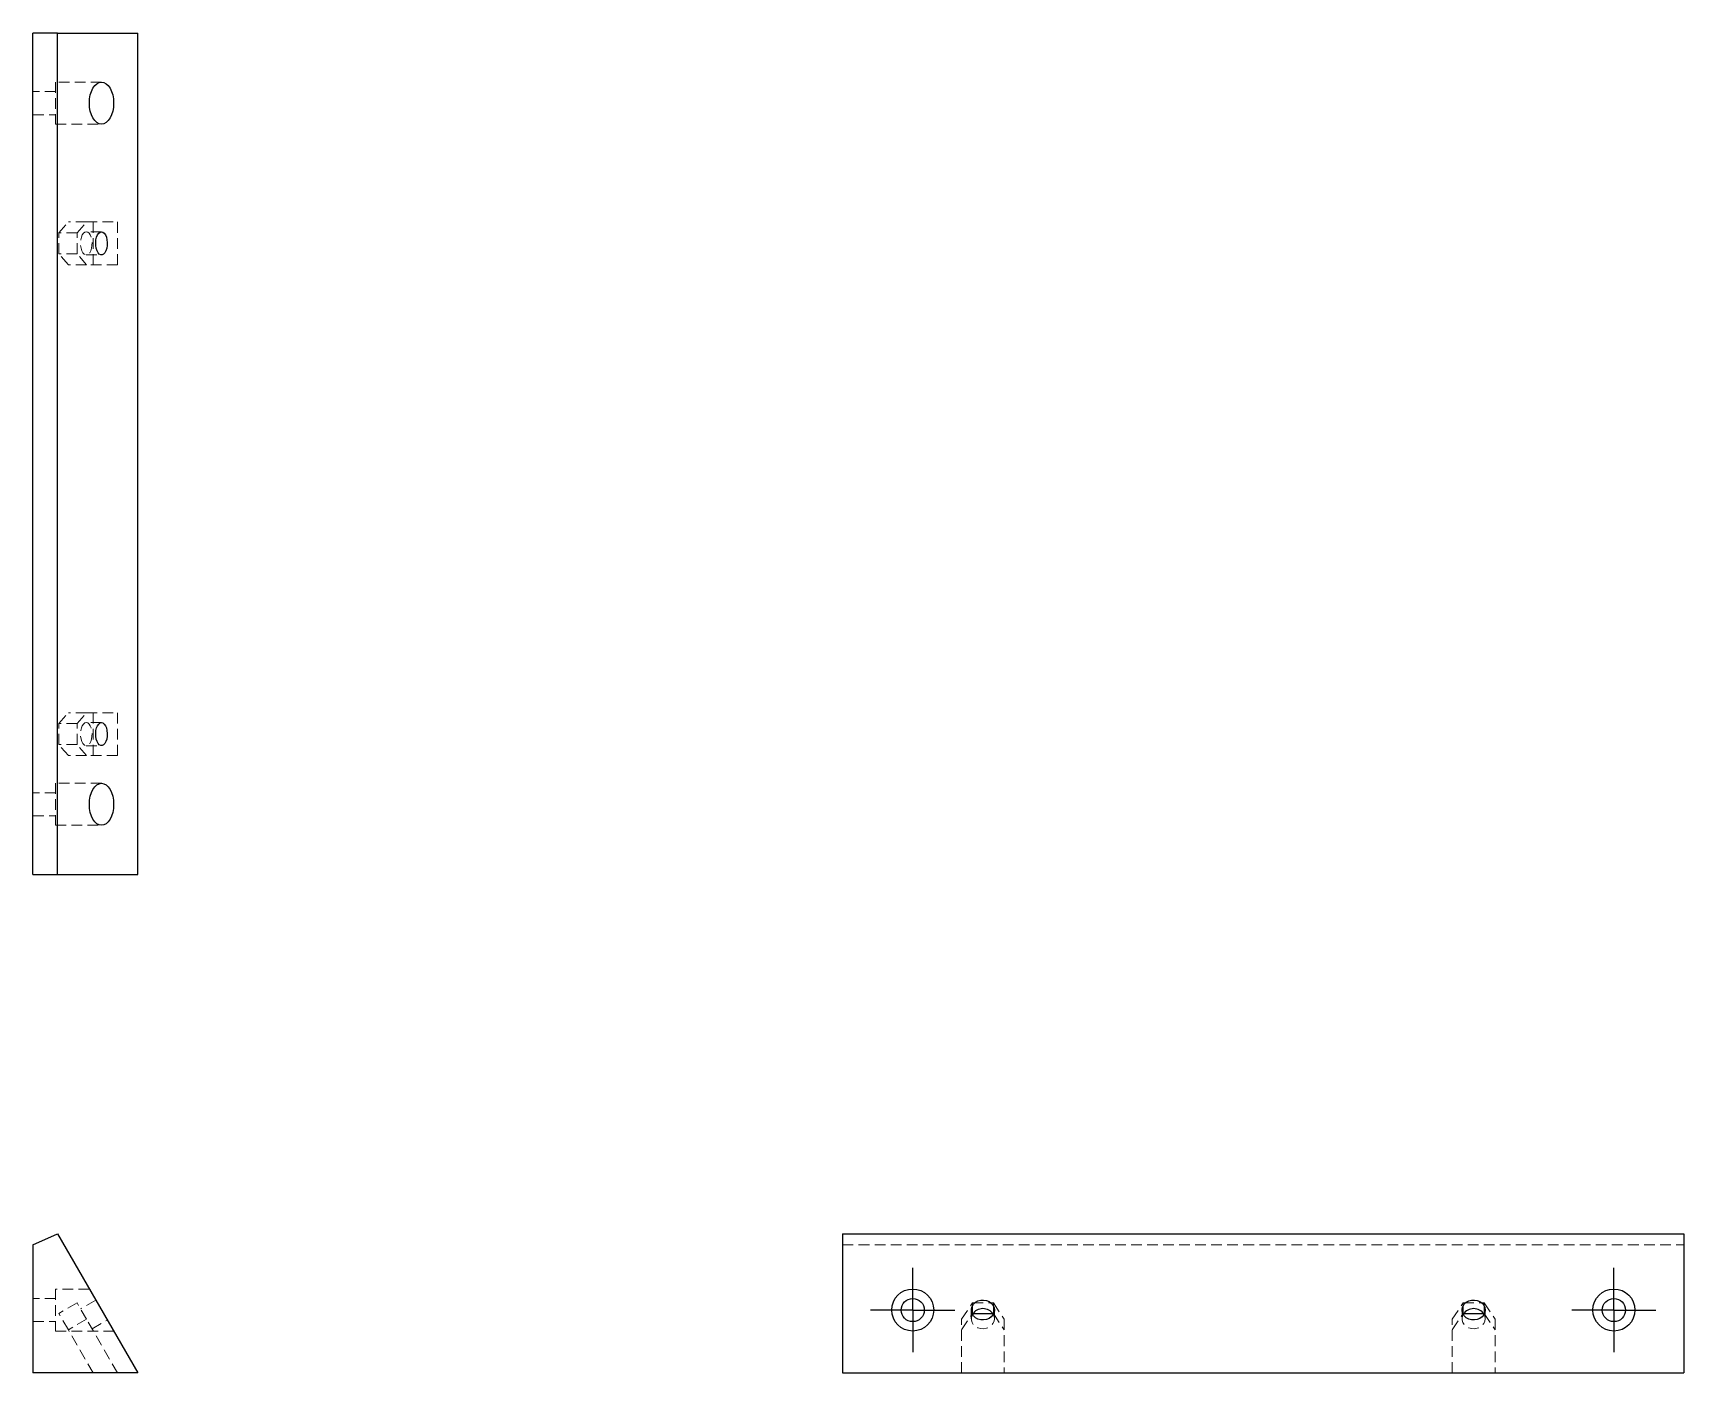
# Model space of a CAD drawing. Header units: millimetres. Extents: x 77 to 273, y 49 to 208.
import ezdxf

# ---------------------------------------------------------------- set-up
doc = ezdxf.new("R2010")
doc.units = ezdxf.units.MM
doc.linetypes.add('HIDDEN', pattern=[1.905, 1.27, -0.635])
doc.layers.add('10', color=7, linetype='Continuous')

# ---------------------------------------------------------------- blocks, each defined once
blk = doc.blocks.new('SW_CENTERMARKSYMBOL_0')
at = {"layer": '10', "color": 0}
for p, q in [((0, 2.5), (0, 5)), ((0, 0), (0, 2.5)), ((-2.5, 0), (-5, 0)), ((0, 0), (-2.5, 0)), ((0, 0), (0, -2.5)), ((0, 0), (2.5, 0)), ((2.5, 0), (5, 0)), ((0, -2.5), (0, -5))]:
    blk.add_line(p, q, dxfattribs=at)
blk = doc.blocks.new('SW_CENTERMARKSYMBOL_1')
at = {"layer": '10', "color": 0}
for p, q in [((0, 2.5), (0, 5)), ((0, 0), (0, 2.5)), ((-2.5, 0), (-5, 0)), ((0, 0), (-2.5, 0)), ((0, 0), (0, -2.5)), ((0, 0), (2.5, 0)), ((2.5, 0), (5, 0)), ((0, -2.5), (0, -5))]:
    blk.add_line(p, q, dxfattribs=at)

msp = doc.modelspace()

# ---------------------------------------------------------------- linework, layer by layer
at = {"color": 7, "linetype": 'Continuous', "lineweight": 25}
for p, q in [((76.77, 108), (76.77, 208)), ((79.69, 208), (76.77, 208)), ((79.69, 108), (79.69, 208)), ((79.69, 208), (89.23, 208)), ((89.23, 108), (89.23, 208)), ((76.77, 108), (79.69, 108)), ((79.69, 108), (89.23, 108)), ((76.77, 63.96), (79.69, 65.26)), ((79.69, 65.26), (89.23, 48.74)), ((173, 65.26), (273, 65.26)), ((173, 65.26), (173, 48.74)), ((273, 65.26), (273, 48.74)), ((76.77, 63.96), (76.77, 48.74)), ((188.5, 55.81), (190.84, 55.81)), ((246.83, 55.81), (249.17, 55.81)), ((89.23, 48.74), (76.77, 48.74)), ((173, 48.74), (273, 48.74))]:
    msp.add_line(p, q, dxfattribs=at)
at = {"color": 7, "linetype": 'HIDDEN', "lineweight": 18}
for p, q in [((79.44, 202.17), (79.44, 197.17)), ((84.91, 202.17), (79.44, 202.17)), ((79.44, 201.04), (76.77, 201.04)), ((76.77, 198.29), (79.44, 198.29)), ((79.44, 197.17), (84.91, 197.17)), ((79.85, 184.25), (80.97, 185.54)), ((83.14, 185.54), (80.97, 185.54)), ((82.02, 184.25), (83.14, 185.54)), ((83.14, 185.54), (86.82, 185.54)), ((83.94, 185.54), (83.94, 180.46)), ((86.82, 180.46), (86.82, 185.54)), ((82.02, 184.25), (79.85, 184.25)), ((79.85, 181.75), (79.85, 184.25)), ((82.02, 181.75), (82.02, 184.25)), ((84.91, 184.38), (83.1, 184.38)), ((82.02, 181.75), (79.85, 181.75)), ((80.97, 180.46), (79.85, 181.75)), ((83.14, 180.46), (82.02, 181.75)), ((83.1, 181.62), (84.91, 181.62)), ((83.14, 180.46), (80.97, 180.46)), ((86.82, 180.46), (83.14, 180.46)), ((79.85, 125.92), (80.97, 127.21)), ((82.02, 125.92), (79.85, 125.92)), ((79.85, 123.42), (79.85, 125.92)), ((83.14, 127.21), (80.97, 127.21)), ((82.02, 125.92), (83.14, 127.21)), ((82.02, 123.42), (82.02, 125.92)), ((84.91, 126.04), (83.1, 126.04)), ((83.14, 127.21), (86.82, 127.21)), ((83.94, 127.21), (83.94, 122.13)), ((86.82, 122.13), (86.82, 127.21)), ((82.02, 123.42), (79.85, 123.42)), ((80.97, 122.13), (79.85, 123.42)), ((83.14, 122.13), (80.97, 122.13)), ((83.14, 122.13), (82.02, 123.42)), ((83.1, 123.29), (84.91, 123.29)), ((86.82, 122.13), (83.14, 122.13)), ((79.44, 118.83), (79.44, 113.83)), ((84.91, 118.83), (79.44, 118.83)), ((79.44, 117.71), (76.77, 117.71)), ((76.77, 114.96), (79.44, 114.96)), ((79.44, 113.83), (84.91, 113.83)), ((173, 63.96), (273, 63.96)), ((79.44, 57.6), (76.77, 57.6)), ((79.44, 58.72), (79.44, 53.72)), ((83.46, 58.72), (79.44, 58.72)), ((82.02, 57.06), (79.85, 55.81)), ((83.14, 55.12), (82.02, 57.06)), ((84.22, 57.41), (82.41, 56.37)), ((187.13, 55.12), (188.42, 57.06)), ((188.42, 57.06), (188.42, 55.81)), ((188.42, 57.06), (190.92, 57.06)), ((190.92, 57.06), (190.92, 55.81)), ((190.92, 57.06), (192.21, 55.12)), ((245.46, 55.12), (246.75, 57.06)), ((246.75, 57.06), (246.75, 55.81)), ((246.75, 57.06), (249.25, 57.06)), ((249.25, 57.06), (249.25, 55.81)), ((249.25, 57.06), (250.54, 55.12)), ((80.97, 53.87), (79.85, 55.81)), ((83.14, 55.12), (80.97, 53.87)), ((86.82, 48.74), (83.14, 55.12)), ((83.79, 53.99), (85.59, 55.03)), ((187.13, 53.87), (188.42, 55.81)), ((187.13, 48.74), (187.13, 55.12)), ((188.29, 56.22), (188.29, 55.18)), ((188.42, 55.81), (188.5, 55.81)), ((190.84, 55.81), (190.92, 55.81)), ((190.92, 55.81), (192.21, 53.87)), ((191.04, 55.18), (191.04, 56.22)), ((192.21, 55.12), (192.21, 48.74)), ((245.46, 53.87), (246.75, 55.81)), ((245.46, 48.74), (245.46, 55.12)), ((246.62, 56.22), (246.62, 55.18)), ((246.75, 55.81), (246.83, 55.81)), ((249.17, 55.81), (249.25, 55.81)), ((249.25, 55.81), (250.54, 53.87)), ((249.38, 55.18), (249.38, 56.22)), ((250.54, 55.12), (250.54, 48.74)), ((76.77, 54.85), (79.44, 54.85)), ((79.44, 53.72), (86.35, 53.72)), ((83.94, 48.74), (80.97, 53.87))]:
    msp.add_line(p, q, dxfattribs=at)
at = {"color": 7, "linetype": 'HIDDEN', "lineweight": 18, "flags": 128}
for points in [[(83.1, 184.38), (82.93, 184.33), (82.77, 184.2), (82.63, 184), (82.52, 183.74), (82.45, 183.42), (82.42, 183.09), (82.43, 182.74), (82.48, 182.41), (82.57, 182.12), (82.7, 181.89), (82.85, 181.72), (83.02, 181.64), (83.19, 181.64), (83.36, 181.72), (83.51, 181.89), (83.63, 182.12), (83.72, 182.41), (83.78, 182.74), (83.79, 183.09), (83.76, 183.42), (83.68, 183.74), (83.57, 184), (83.43, 184.2), (83.27, 184.33), (83.1, 184.38)], [(83.1, 126.04), (82.93, 126), (82.77, 125.87), (82.63, 125.67), (82.52, 125.4), (82.45, 125.09), (82.42, 124.75), (82.43, 124.41), (82.48, 124.08), (82.57, 123.79), (82.7, 123.55), (82.85, 123.39), (83.02, 123.3), (83.19, 123.3), (83.36, 123.39), (83.51, 123.55), (83.63, 123.79), (83.72, 124.08), (83.78, 124.41), (83.79, 124.75), (83.76, 125.09), (83.68, 125.4), (83.57, 125.67), (83.43, 125.87), (83.27, 126), (83.1, 126.04)], [(188.43, 55.7), (188.39, 55.62), (188.3, 55.33), (188.3, 55.03), (188.39, 54.74), (188.55, 54.48), (188.79, 54.26), (189.08, 54.1), (189.41, 54.01), (189.75, 53.99), (190.09, 54.05), (190.4, 54.18), (190.67, 54.37), (190.87, 54.61), (191, 54.89), (191.04, 55.18), (191.04, 55.18)], [(191.04, 55.18), (191, 55.48), (190.9, 55.7)], [(246.76, 55.7), (246.72, 55.62), (246.64, 55.33), (246.64, 55.03), (246.72, 54.74), (246.89, 54.48), (247.12, 54.26), (247.41, 54.1), (247.74, 54.01), (248.09, 53.99), (248.42, 54.05), (248.74, 54.18), (249, 54.37), (249.2, 54.61), (249.33, 54.89), (249.38, 55.18), (249.38, 55.18)], [(249.38, 55.18), (249.33, 55.48), (249.24, 55.7)]]:
    msp.add_lwpolyline(points, dxfattribs=at)
at = {"color": 7, "linetype": 'Continuous', "lineweight": 25, "flags": 128}
for points in [[(84.91, 184.38), (85.08, 184.33), (85.24, 184.2), (85.38, 184), (85.49, 183.74), (85.56, 183.42), (85.59, 183.09), (85.58, 182.74), (85.53, 182.41), (85.44, 182.12), (85.31, 181.89), (85.16, 181.72), (84.99, 181.64), (84.82, 181.64), (84.65, 181.72), (84.5, 181.89), (84.38, 182.12), (84.28, 182.41), (84.23, 182.74), (84.22, 183.09), (84.25, 183.42), (84.33, 183.74), (84.44, 184), (84.58, 184.2), (84.74, 184.33), (84.91, 184.38)], [(84.91, 126.04), (85.08, 126), (85.24, 125.87), (85.38, 125.67), (85.49, 125.4), (85.56, 125.09), (85.59, 124.75), (85.58, 124.41), (85.53, 124.08), (85.44, 123.79), (85.31, 123.55), (85.16, 123.39), (84.99, 123.3), (84.82, 123.3), (84.65, 123.39), (84.5, 123.55), (84.38, 123.79), (84.28, 124.08), (84.23, 124.41), (84.22, 124.75), (84.25, 125.09), (84.33, 125.4), (84.44, 125.67), (84.58, 125.87), (84.74, 126), (84.91, 126.04)], [(191.04, 56.22), (191, 55.93), (190.87, 55.65), (190.67, 55.41), (190.4, 55.22), (190.09, 55.09), (189.75, 55.04), (189.41, 55.05), (189.08, 55.15), (188.79, 55.31), (188.55, 55.52), (188.39, 55.79), (188.3, 56.07), (188.3, 56.37), (188.39, 56.66), (188.55, 56.92), (188.79, 57.14), (189.08, 57.3), (189.41, 57.39), (189.75, 57.41), (190.09, 57.36), (190.4, 57.23), (190.67, 57.04), (190.87, 56.8), (191, 56.52), (191.04, 56.22)], [(249.38, 56.22), (249.33, 55.93), (249.2, 55.65), (249, 55.41), (248.74, 55.22), (248.42, 55.09), (248.09, 55.04), (247.74, 55.05), (247.41, 55.15), (247.12, 55.31), (246.89, 55.52), (246.72, 55.79), (246.64, 56.07), (246.64, 56.37), (246.72, 56.66), (246.89, 56.92), (247.12, 57.14), (247.41, 57.3), (247.74, 57.39), (248.09, 57.41), (248.42, 57.36), (248.74, 57.23), (249, 57.04), (249.2, 56.8), (249.33, 56.52), (249.38, 56.22)]]:
    msp.add_lwpolyline(points, dxfattribs=at)
at = {"color": 7, "linetype": 'Continuous', "lineweight": 25}
for centre, radius in [((181.33, 56.22), 2.5), ((181.33, 56.22), 1.38), ((264.67, 56.22), 2.5), ((264.67, 56.22), 1.38)]:
    msp.add_circle(centre, radius, dxfattribs=at)
for centre in [(189.67, 54.93), (248, 54.93)]:
    msp.add_arc(centre, 1.46, 31.9089, 148.0911, dxfattribs=at)
for centre in [(84.91, 199.67), (84.91, 116.33)]:
    msp.add_ellipse(centre, major_axis=(0, 2.5), ratio=0.57735, dxfattribs=at)

# ---------------------------------------------------------------- block references
at = {"layer": '10'}
for name, p in [('SW_CENTERMARKSYMBOL_1', (181.33, 56.22)), ('SW_CENTERMARKSYMBOL_0', (264.67, 56.22))]:
    msp.add_blockref(name, p, dxfattribs=at)

doc.saveas('drawing.dxf')
